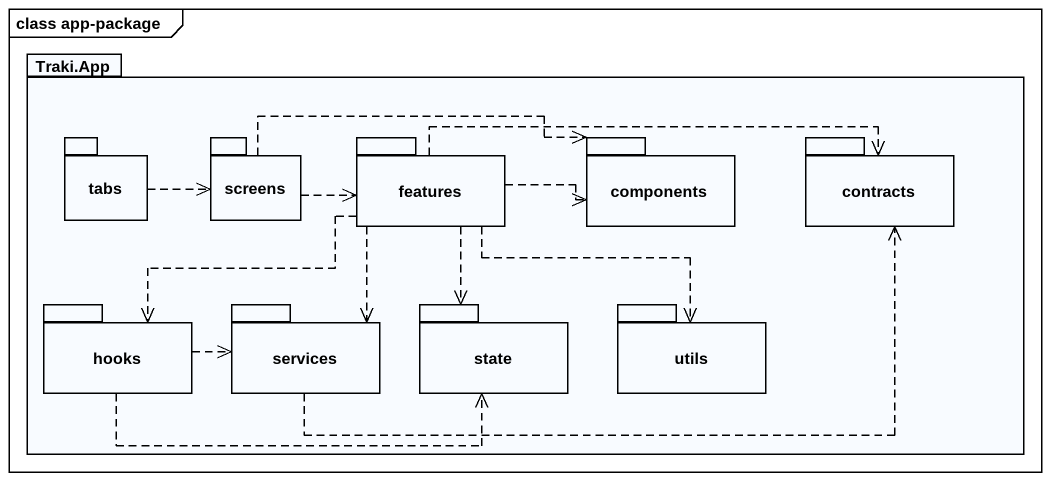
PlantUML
@startuml
mainframe class app-package
package "Traki.App" as Traki_App {
  package tabs {
  }
  package screens {
  }
  package features {
  }
  package components {
  }
  package contracts {
  }
  package hooks {
  }
  package services {
  }
  package "state" as state_ {
  }
  package utils {
  }
}
tabs .right.> screens
screens .right.> features
screens .right.> components
features .right.> components
features .right.> contracts
features .left.> hooks
features ..> services
features ..> state_
features ..> utils
hooks .right.> services
hooks .right.> state_
services .right.> contracts
@enduml
